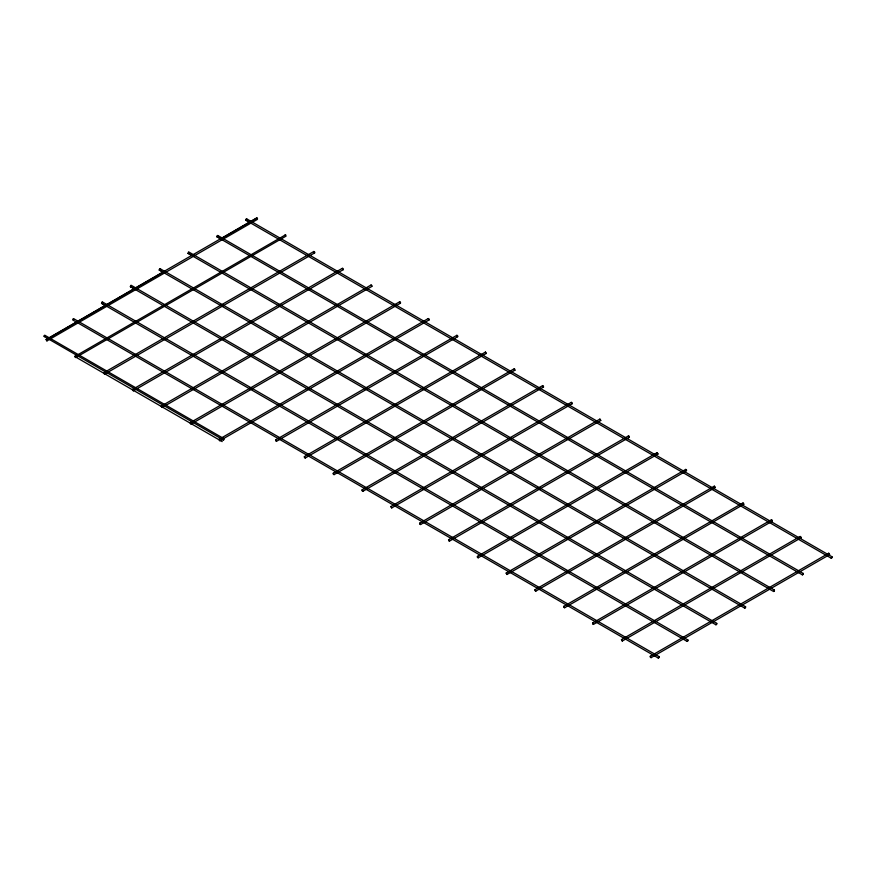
<?xml version="1.0" encoding="UTF-8"?>
<svg xmlns="http://www.w3.org/2000/svg" width="876" height="876" viewBox="0 0 876 876"><rect width="100%" height="100%" fill="white"/><g stroke="black" fill="none" stroke-linecap="round" stroke-linejoin="round"><path stroke-width="1.31" d="M513.916 369.201L514.639 368.971L514.979 370.154L334.074 474.639L333.252 474.168L333.252 473.226L514.081 368.829M742.76 503.306L743.472 503.087L743.823 504.269L564.637 607.747L563.826 607.276L563.826 606.334L742.925 502.933M74.778 356.499L285.642 234.757L286.047 236.126L75.763 357.539L74.778 356.499L222.197 441.603M73.694 319.346L73.201 318.645L72.697 319.926L658.292 658.051L659.102 657.58L659.102 656.639L73.694 318.689M102.514 302.713L102.021 302.001L101.517 303.293L687.112 641.407L687.923 640.936L687.923 639.995L102.426 301.957M131.334 286.069L130.842 285.357L130.338 286.649L715.933 624.774L716.754 624.303L716.754 623.362L131.247 285.324M160.155 269.436L159.662 268.724L159.158 270.005L744.753 608.13L745.575 607.659L745.575 606.718L160.067 268.68M188.975 252.792L188.482 252.08L187.979 253.372L773.574 591.497L774.395 591.026L774.395 590.085L188.887 252.047M217.796 236.159L217.303 235.447L216.799 236.728L802.394 574.853L803.215 574.382L803.215 573.441L217.796 235.491M342.297 268.45L343.14 268.538L343.261 269.655L133.404 390.816L132.594 390.346L132.594 389.404L342.45 268.242M486.377 353.389L485.479 352.064L304.432 456.582L304.432 457.524L305.253 457.995L486.377 353.389L485.731 353.324M543.591 386.918L542.682 385.582L362.073 489.859L362.073 490.801L362.894 491.272L543.492 387.006L542.682 385.582M600.794 420.447L599.896 419.111L419.724 523.136L419.724 524.078L420.535 524.549L600.706 420.535L599.896 419.111M658.007 453.976L657.11 452.64L477.365 556.413L477.365 557.355L478.176 557.826L658.007 453.976L657.361 453.91M715.221 487.505L714.323 486.169L535.006 589.701L535.006 590.643L535.816 591.114L715.123 487.582L714.323 486.169M772.424 521.023L771.526 519.698L592.647 622.978L592.647 623.92L593.457 624.391L772.336 521.111L771.526 519.698M829.638 554.552L828.74 553.227L650.288 656.255L650.288 657.197L651.098 657.668L829.55 554.639L828.74 553.227M75.862 357.452L75.073 356.083M133.502 390.729L132.594 389.404M161.326 406.125L162.224 407.45L371.862 286.419L371.862 285.477L371.052 285.007L161.414 406.037L162.224 407.45M191.143 424.006L190.234 422.681L191.045 424.094L400.474 303.184L400.474 302.242L399.664 301.771L190.234 422.681M218.967 439.402L219.865 440.727L429.076 319.948L429.076 319.006L428.265 318.535L219.055 439.325L219.865 440.727M478.263 557.749L477.475 556.38M217.708 236.345L217.007 236.849M188.767 253.164L188.077 253.46M46.132 339.483L46.943 340.895L257.445 219.361L257.445 218.42L256.635 217.949L46.132 339.483L46.943 340.895M256.635 217.949L256.482 218.507M103.773 372.76L104.583 374.172L314.648 252.89L314.648 251.949L313.849 251.478L103.773 372.76L104.583 374.172M285.237 234.713L285.149 235.469M313.849 251.478L314.648 252.89M371.052 285.007L371.862 286.419M399.664 301.771L400.474 303.184M275.611 439.938L276.433 441.351L457.677 336.712L457.677 335.771L456.867 335.3L275.611 439.938L276.433 441.351M428.265 318.535L429.076 319.948M304.344 456.67L305.253 457.995M456.867 335.3L456.725 335.847M334.074 474.639L333.252 473.226M485.479 352.064L485.326 352.612M362.894 491.272L362.073 489.859M390.904 506.503L391.714 507.916L572.105 403.77L572.105 402.829L571.294 402.347L390.904 506.503L391.714 507.916M420.535 524.549L419.724 523.136M571.294 402.347L572.105 403.77M448.545 539.78L449.355 541.193L629.307 437.299L629.307 436.358L628.508 435.876L448.545 539.78L449.355 541.193M628.508 435.876L628.41 436.631M506.186 573.057L506.996 574.47L686.521 470.817L686.521 469.875L685.711 469.405L506.186 573.057L506.996 574.47M657.11 452.64L657.022 453.396M535.816 591.114L535.006 589.701M685.711 469.405L685.569 469.963M564.637 607.747L563.826 606.334M593.457 624.391L592.647 622.978M621.467 639.611L622.278 641.024L800.949 537.875L800.949 536.933L800.138 536.462L621.467 639.611L622.278 641.024M651.098 657.668L650.288 656.255M800.138 536.462L800.949 537.875M44.38 336.614C46.373 334.325 42.453 335.968 44.38 336.614L219.745 437.858M130.425 286.737L130.984 286.583M159.246 270.093L159.804 269.95M245.718 220.172L246.528 218.759L245.718 220.172L831.215 558.209L832.036 557.738L832.036 556.797L246.528 218.759M224.048 438.734L223.238 440.146L224.048 438.734L44.785 335.245M46.538 339.527L47.983 338.694M49.133 338.026L76.803 322.05M77.953 321.382L105.624 305.417L101.605 303.37M106.773 304.749L134.444 288.773L130.842 286.693M135.594 288.105L163.264 272.129L159.662 270.049M220.905 238.852L257.04 217.993M343.261 269.655L342.571 269.359M457.677 336.712L456.867 336.242M514.891 370.241L514.332 370.088M629.307 437.299L628.508 436.817M743.735 504.346L743.177 504.193M659.102 656.639L658.292 658.051M832.036 556.797L831.215 558.209M803.215 573.441L802.394 574.853M774.395 590.085L773.574 591.497M745.575 606.718L744.753 608.13M716.754 623.362L715.933 624.774M687.923 639.995L687.112 641.407M246.123 220.139L248.828 221.694M217.303 236.772L220.007 238.338M188.482 253.416L191.176 254.971M220.905 438.526L223.643 440.113"/></g></svg>
